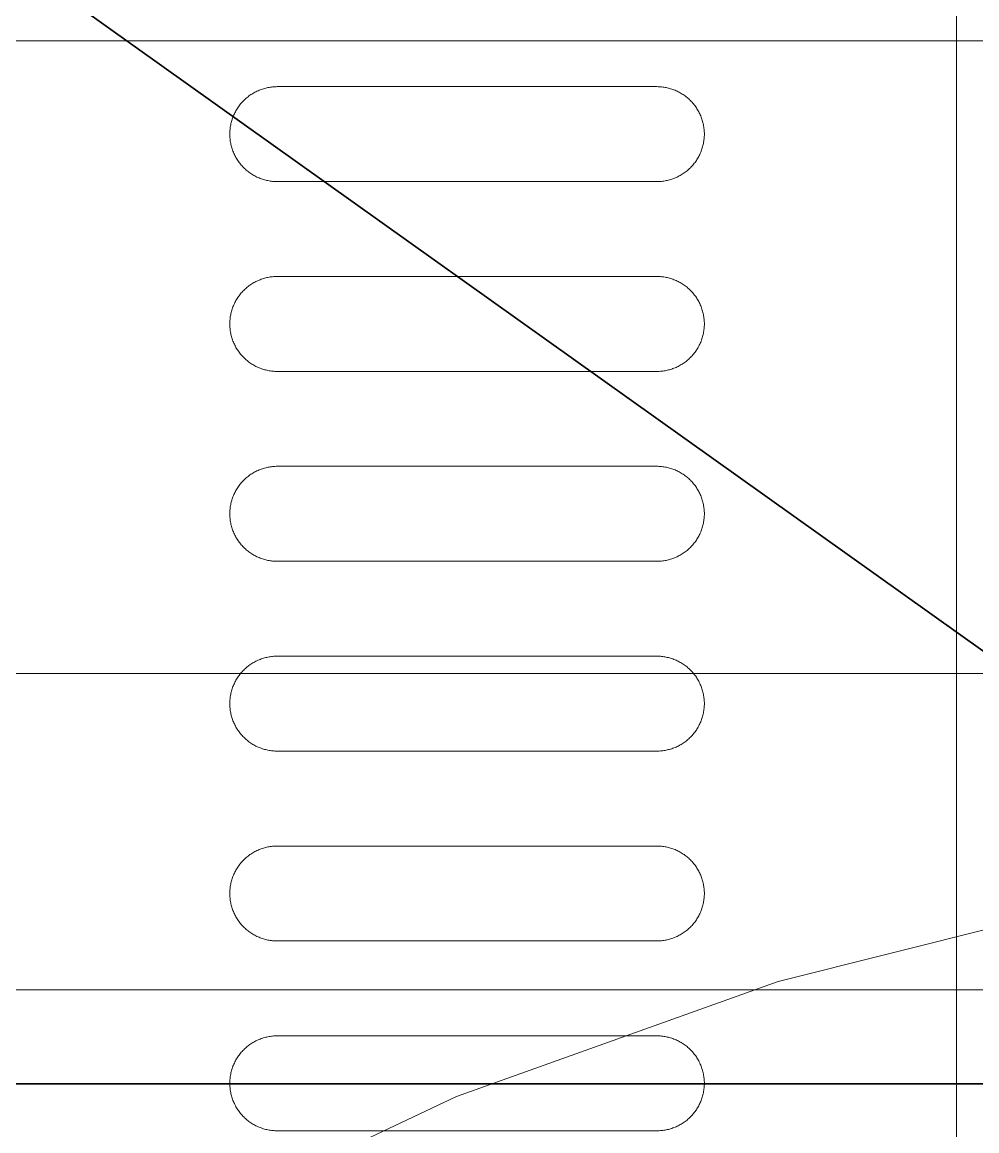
# Model space of a CAD drawing. Header units: millimetres. Extents: x -159872 to 386485, y -250577 to 158966.
# Drawn here: x 159341.9 to 159387.2, y 8954.1 to 9006.6 of the extents above; entities that cross this region are included whole.
import ezdxf

# ---------------------------------------------------------------- set-up
doc = ezdxf.new("R2010")
doc.units = ezdxf.units.MM
doc.header["$PDMODE"] = 1
doc.header["$PDSIZE"] = -2
doc.layers.get('0').update_dxf_attribs({"lineweight": 25})
doc.layers.add('LDS-equipment-kitchen equipment', color=3, linetype='Continuous', lineweight=13)

# ---------------------------------------------------------------- blocks, each defined once
blk = doc.blocks.new('Group-344')
at = {"layer": 'LDS-equipment-kitchen equipment'}
for points in [[(98712.687, 45306.623, 0), (98712.687, 45989.023, 0)], [(98680.487, 45461.073, 0), (98680.432, 45461.072, 0), (98680.377, 45461.07, 0), (98680.322, 45461.067, 0), (98680.267, 45461.062, 0), (98680.212, 45461.056, 0), (98680.157, 45461.049, 0), (98680.102, 45461.04, 0), (98680.048, 45461.03, 0), (98679.994, 45461.018, 0), (98679.94, 45461.006, 0), (98679.887, 45460.992, 0), (98679.834, 45460.976, 0), (98679.781, 45460.96, 0), (98679.729, 45460.942, 0), (98679.677, 45460.922, 0), (98679.626, 45460.902, 0), (98679.575, 45460.88, 0), (98679.525, 45460.857, 0), (98679.476, 45460.833, 0), (98679.427, 45460.807, 0), (98679.378, 45460.781, 0), (98679.33, 45460.753, 0), (98679.283, 45460.724, 0), (98679.237, 45460.694, 0), (98679.192, 45460.663, 0), (98679.147, 45460.63, 0), (98679.103, 45460.597, 0), (98679.06, 45460.562, 0), (98679.018, 45460.527, 0), (98678.976, 45460.49, 0), (98678.936, 45460.453, 0), (98678.896, 45460.414, 0), (98678.858, 45460.375, 0), (98678.82, 45460.334, 0), (98678.783, 45460.293, 0), (98678.748, 45460.251, 0), (98678.713, 45460.207, 0), (98678.68, 45460.163, 0), (98678.648, 45460.119, 0), (98678.616, 45460.073, 0), (98678.586, 45460.027, 0), (98678.557, 45459.98, 0), (98678.529, 45459.932, 0), (98678.503, 45459.884, 0), (98678.477, 45459.835, 0), (98678.453, 45459.785, 0), (98678.43, 45459.735, 0), (98678.408, 45459.684, 0), (98678.388, 45459.633, 0), (98678.369, 45459.581, 0), (98678.351, 45459.529, 0), (98678.334, 45459.476, 0), (98678.319, 45459.423, 0), (98678.305, 45459.37, 0), (98678.292, 45459.316, 0), (98678.28, 45459.262, 0), (98678.27, 45459.208, 0), (98678.262, 45459.153, 0), (98678.254, 45459.099, 0), (98678.248, 45459.044, 0), (98678.243, 45458.989, 0), (98678.24, 45458.934, 0), (98678.238, 45458.878, 0), (98678.237, 45458.823, 0)], [(98698.487, 45461.073, 0), (98680.487, 45461.073, 0)], [(98700.737, 45458.823, 0), (98700.737, 45458.878, 0), (98700.735, 45458.934, 0), (98700.731, 45458.989, 0), (98700.726, 45459.044, 0), (98700.72, 45459.099, 0), (98700.713, 45459.153, 0), (98700.704, 45459.208, 0), (98700.694, 45459.262, 0), (98700.683, 45459.316, 0), (98700.67, 45459.37, 0), (98700.656, 45459.423, 0), (98700.64, 45459.476, 0), (98700.624, 45459.529, 0), (98700.606, 45459.581, 0), (98700.586, 45459.633, 0), (98700.566, 45459.684, 0), (98700.544, 45459.735, 0), (98700.521, 45459.785, 0), (98700.497, 45459.835, 0), (98700.472, 45459.884, 0), (98700.445, 45459.932, 0), (98700.417, 45459.98, 0), (98700.388, 45460.027, 0), (98700.358, 45460.073, 0), (98700.327, 45460.119, 0), (98700.294, 45460.163, 0), (98700.261, 45460.207, 0), (98700.227, 45460.251, 0), (98700.191, 45460.293, 0), (98700.154, 45460.334, 0), (98700.117, 45460.375, 0), (98700.078, 45460.414, 0), (98700.039, 45460.453, 0), (98699.998, 45460.49, 0), (98699.957, 45460.527, 0), (98699.915, 45460.562, 0), (98699.872, 45460.597, 0), (98699.828, 45460.63, 0), (98699.783, 45460.663, 0), (98699.737, 45460.694, 0), (98699.691, 45460.724, 0), (98699.644, 45460.753, 0), (98699.596, 45460.781, 0), (98699.548, 45460.807, 0), (98699.499, 45460.833, 0), (98699.449, 45460.857, 0), (98699.399, 45460.88, 0), (98699.348, 45460.902, 0), (98699.297, 45460.922, 0), (98699.245, 45460.942, 0), (98699.193, 45460.96, 0), (98699.14, 45460.976, 0), (98699.087, 45460.992, 0), (98699.034, 45461.006, 0), (98698.98, 45461.018, 0), (98698.926, 45461.03, 0), (98698.872, 45461.04, 0), (98698.817, 45461.049, 0), (98698.763, 45461.056, 0), (98698.708, 45461.062, 0), (98698.653, 45461.067, 0), (98698.598, 45461.07, 0), (98698.542, 45461.072, 0), (98698.487, 45461.073, 0)], [(98678.237, 45458.823, 0), (98678.238, 45458.768, 0), (98678.24, 45458.713, 0), (98678.243, 45458.658, 0), (98678.248, 45458.603, 0), (98678.254, 45458.548, 0), (98678.262, 45458.493, 0), (98678.27, 45458.439, 0), (98678.28, 45458.384, 0), (98678.292, 45458.33, 0), (98678.305, 45458.276, 0), (98678.319, 45458.223, 0), (98678.334, 45458.17, 0), (98678.351, 45458.117, 0), (98678.369, 45458.065, 0), (98678.388, 45458.013, 0), (98678.408, 45457.962, 0), (98678.43, 45457.911, 0), (98678.453, 45457.861, 0), (98678.477, 45457.812, 0), (98678.503, 45457.763, 0), (98678.529, 45457.714, 0), (98678.557, 45457.666, 0), (98678.586, 45457.619, 0), (98678.616, 45457.573, 0), (98678.648, 45457.528, 0), (98678.68, 45457.483, 0), (98678.713, 45457.439, 0), (98678.748, 45457.396, 0), (98678.783, 45457.354, 0), (98678.82, 45457.312, 0), (98678.858, 45457.272, 0), (98678.896, 45457.232, 0), (98678.936, 45457.194, 0), (98678.976, 45457.156, 0), (98679.018, 45457.119, 0), (98679.06, 45457.084, 0), (98679.103, 45457.049, 0), (98679.147, 45457.016, 0), (98679.192, 45456.984, 0), (98679.237, 45456.952, 0), (98679.283, 45456.922, 0), (98679.33, 45456.893, 0), (98679.378, 45456.865, 0), (98679.427, 45456.839, 0), (98679.476, 45456.813, 0), (98679.525, 45456.789, 0), (98679.575, 45456.766, 0), (98679.626, 45456.744, 0), (98679.677, 45456.724, 0), (98679.729, 45456.705, 0), (98679.781, 45456.687, 0), (98679.834, 45456.67, 0), (98679.887, 45456.655, 0), (98679.94, 45456.641, 0), (98679.994, 45456.628, 0), (98680.048, 45456.616, 0), (98680.102, 45456.606, 0), (98680.157, 45456.598, 0), (98680.212, 45456.59, 0), (98680.267, 45456.584, 0), (98680.322, 45456.579, 0), (98680.377, 45456.576, 0), (98680.432, 45456.574, 0), (98680.487, 45456.573, 0)], [(98698.487, 45456.573, 0), (98698.542, 45456.574, 0), (98698.598, 45456.576, 0), (98698.653, 45456.579, 0), (98698.708, 45456.584, 0), (98698.763, 45456.59, 0), (98698.817, 45456.598, 0), (98698.872, 45456.606, 0), (98698.926, 45456.616, 0), (98698.98, 45456.628, 0), (98699.034, 45456.641, 0), (98699.087, 45456.655, 0), (98699.14, 45456.67, 0), (98699.193, 45456.687, 0), (98699.245, 45456.705, 0), (98699.297, 45456.724, 0), (98699.348, 45456.744, 0), (98699.399, 45456.766, 0), (98699.449, 45456.789, 0), (98699.499, 45456.813, 0), (98699.548, 45456.839, 0), (98699.596, 45456.865, 0), (98699.644, 45456.893, 0), (98699.691, 45456.922, 0), (98699.737, 45456.952, 0), (98699.783, 45456.984, 0), (98699.828, 45457.016, 0), (98699.872, 45457.049, 0), (98699.915, 45457.084, 0), (98699.957, 45457.119, 0), (98699.998, 45457.156, 0), (98700.039, 45457.194, 0), (98700.078, 45457.232, 0), (98700.117, 45457.272, 0), (98700.154, 45457.312, 0), (98700.191, 45457.354, 0), (98700.227, 45457.396, 0), (98700.261, 45457.439, 0), (98700.294, 45457.483, 0), (98700.327, 45457.528, 0), (98700.358, 45457.573, 0), (98700.388, 45457.619, 0), (98700.417, 45457.666, 0), (98700.445, 45457.714, 0), (98700.472, 45457.763, 0), (98700.497, 45457.812, 0), (98700.521, 45457.861, 0), (98700.544, 45457.911, 0), (98700.566, 45457.962, 0), (98700.586, 45458.013, 0), (98700.606, 45458.065, 0), (98700.624, 45458.117, 0), (98700.64, 45458.17, 0), (98700.656, 45458.223, 0), (98700.67, 45458.276, 0), (98700.683, 45458.33, 0), (98700.694, 45458.384, 0), (98700.704, 45458.439, 0), (98700.713, 45458.493, 0), (98700.72, 45458.548, 0), (98700.726, 45458.603, 0), (98700.731, 45458.658, 0), (98700.735, 45458.713, 0), (98700.737, 45458.768, 0), (98700.737, 45458.823, 0)], [(98698.487, 45456.573, 0), (98680.487, 45456.573, 0)], [(98680.487, 45452.073, 0), (98680.432, 45452.072, 0), (98680.377, 45452.07, 0), (98680.322, 45452.067, 0), (98680.267, 45452.062, 0), (98680.212, 45452.056, 0), (98680.157, 45452.049, 0), (98680.102, 45452.04, 0), (98680.048, 45452.03, 0), (98679.994, 45452.018, 0), (98679.94, 45452.006, 0), (98679.887, 45451.992, 0), (98679.834, 45451.976, 0), (98679.781, 45451.96, 0), (98679.729, 45451.942, 0), (98679.677, 45451.922, 0), (98679.626, 45451.902, 0), (98679.575, 45451.88, 0), (98679.525, 45451.857, 0), (98679.476, 45451.833, 0), (98679.427, 45451.807, 0), (98679.378, 45451.781, 0), (98679.33, 45451.753, 0), (98679.283, 45451.724, 0), (98679.237, 45451.694, 0), (98679.192, 45451.663, 0), (98679.147, 45451.63, 0), (98679.103, 45451.597, 0), (98679.06, 45451.562, 0), (98679.018, 45451.527, 0), (98678.976, 45451.49, 0), (98678.936, 45451.453, 0), (98678.896, 45451.414, 0), (98678.858, 45451.375, 0), (98678.82, 45451.334, 0), (98678.783, 45451.293, 0), (98678.748, 45451.251, 0), (98678.713, 45451.207, 0), (98678.68, 45451.163, 0), (98678.648, 45451.119, 0), (98678.616, 45451.073, 0), (98678.586, 45451.027, 0), (98678.557, 45450.98, 0), (98678.529, 45450.932, 0), (98678.503, 45450.884, 0), (98678.477, 45450.835, 0), (98678.453, 45450.785, 0), (98678.43, 45450.735, 0), (98678.408, 45450.684, 0), (98678.388, 45450.633, 0), (98678.369, 45450.581, 0), (98678.351, 45450.529, 0), (98678.334, 45450.476, 0), (98678.319, 45450.423, 0), (98678.305, 45450.37, 0), (98678.292, 45450.316, 0), (98678.28, 45450.262, 0), (98678.27, 45450.208, 0), (98678.262, 45450.153, 0), (98678.254, 45450.099, 0), (98678.248, 45450.044, 0), (98678.243, 45449.989, 0), (98678.24, 45449.934, 0), (98678.238, 45449.878, 0), (98678.237, 45449.823, 0)], [(98698.487, 45452.073, 0), (98680.487, 45452.073, 0)], [(98700.737, 45449.823, 0), (98700.737, 45449.878, 0), (98700.735, 45449.934, 0), (98700.731, 45449.989, 0), (98700.726, 45450.044, 0), (98700.72, 45450.099, 0), (98700.713, 45450.153, 0), (98700.704, 45450.208, 0), (98700.694, 45450.262, 0), (98700.683, 45450.316, 0), (98700.67, 45450.37, 0), (98700.656, 45450.423, 0), (98700.64, 45450.476, 0), (98700.624, 45450.529, 0), (98700.606, 45450.581, 0), (98700.586, 45450.633, 0), (98700.566, 45450.684, 0), (98700.544, 45450.735, 0), (98700.521, 45450.785, 0), (98700.497, 45450.835, 0), (98700.472, 45450.884, 0), (98700.445, 45450.932, 0), (98700.417, 45450.98, 0), (98700.388, 45451.027, 0), (98700.358, 45451.073, 0), (98700.327, 45451.119, 0), (98700.294, 45451.163, 0), (98700.261, 45451.207, 0), (98700.227, 45451.251, 0), (98700.191, 45451.293, 0), (98700.154, 45451.334, 0), (98700.117, 45451.375, 0), (98700.078, 45451.414, 0), (98700.039, 45451.453, 0), (98699.998, 45451.49, 0), (98699.957, 45451.527, 0), (98699.915, 45451.562, 0), (98699.872, 45451.597, 0), (98699.828, 45451.63, 0), (98699.783, 45451.663, 0), (98699.737, 45451.694, 0), (98699.691, 45451.724, 0), (98699.644, 45451.753, 0), (98699.596, 45451.781, 0), (98699.548, 45451.807, 0), (98699.499, 45451.833, 0), (98699.449, 45451.857, 0), (98699.399, 45451.88, 0), (98699.348, 45451.902, 0), (98699.297, 45451.922, 0), (98699.245, 45451.942, 0), (98699.193, 45451.96, 0), (98699.14, 45451.976, 0), (98699.087, 45451.992, 0), (98699.034, 45452.006, 0), (98698.98, 45452.018, 0), (98698.926, 45452.03, 0), (98698.872, 45452.04, 0), (98698.817, 45452.049, 0), (98698.763, 45452.056, 0), (98698.708, 45452.062, 0), (98698.653, 45452.067, 0), (98698.598, 45452.07, 0), (98698.542, 45452.072, 0), (98698.487, 45452.073, 0)], [(98678.237, 45449.823, 0), (98678.238, 45449.768, 0), (98678.24, 45449.713, 0), (98678.243, 45449.658, 0), (98678.248, 45449.603, 0), (98678.254, 45449.548, 0), (98678.262, 45449.493, 0), (98678.27, 45449.438, 0), (98678.28, 45449.384, 0), (98678.292, 45449.33, 0), (98678.305, 45449.276, 0), (98678.319, 45449.223, 0), (98678.334, 45449.17, 0), (98678.351, 45449.117, 0), (98678.369, 45449.065, 0), (98678.388, 45449.013, 0), (98678.408, 45448.962, 0), (98678.43, 45448.911, 0), (98678.453, 45448.861, 0), (98678.477, 45448.812, 0), (98678.503, 45448.762, 0), (98678.529, 45448.714, 0), (98678.557, 45448.666, 0), (98678.586, 45448.619, 0), (98678.616, 45448.573, 0), (98678.648, 45448.528, 0), (98678.68, 45448.483, 0), (98678.713, 45448.439, 0), (98678.748, 45448.396, 0), (98678.783, 45448.353, 0), (98678.82, 45448.312, 0), (98678.858, 45448.272, 0), (98678.896, 45448.232, 0), (98678.936, 45448.194, 0), (98678.976, 45448.156, 0), (98679.018, 45448.119, 0), (98679.06, 45448.084, 0), (98679.103, 45448.049, 0), (98679.147, 45448.016, 0), (98679.192, 45447.984, 0), (98679.237, 45447.952, 0), (98679.283, 45447.922, 0), (98679.33, 45447.893, 0), (98679.378, 45447.865, 0), (98679.427, 45447.839, 0), (98679.476, 45447.813, 0), (98679.525, 45447.789, 0), (98679.575, 45447.766, 0), (98679.626, 45447.744, 0), (98679.677, 45447.724, 0), (98679.729, 45447.705, 0), (98679.781, 45447.687, 0), (98679.834, 45447.67, 0), (98679.887, 45447.655, 0), (98679.94, 45447.641, 0), (98679.994, 45447.628, 0), (98680.048, 45447.616, 0), (98680.102, 45447.606, 0), (98680.157, 45447.597, 0), (98680.212, 45447.59, 0), (98680.267, 45447.584, 0), (98680.322, 45447.579, 0), (98680.377, 45447.576, 0), (98680.432, 45447.574, 0), (98680.487, 45447.573, 0)], [(98698.487, 45447.573, 0), (98698.542, 45447.574, 0), (98698.598, 45447.576, 0), (98698.653, 45447.579, 0), (98698.708, 45447.584, 0), (98698.763, 45447.59, 0), (98698.817, 45447.597, 0), (98698.872, 45447.606, 0), (98698.926, 45447.616, 0), (98698.98, 45447.628, 0), (98699.034, 45447.641, 0), (98699.087, 45447.655, 0), (98699.14, 45447.67, 0), (98699.193, 45447.687, 0), (98699.245, 45447.705, 0), (98699.297, 45447.724, 0), (98699.348, 45447.744, 0), (98699.399, 45447.766, 0), (98699.449, 45447.789, 0), (98699.499, 45447.813, 0), (98699.548, 45447.839, 0), (98699.596, 45447.865, 0), (98699.644, 45447.893, 0), (98699.691, 45447.922, 0), (98699.737, 45447.952, 0), (98699.783, 45447.984, 0), (98699.828, 45448.016, 0), (98699.872, 45448.049, 0), (98699.915, 45448.084, 0), (98699.957, 45448.119, 0), (98699.998, 45448.156, 0), (98700.039, 45448.194, 0), (98700.078, 45448.232, 0), (98700.117, 45448.272, 0), (98700.154, 45448.312, 0), (98700.191, 45448.353, 0), (98700.227, 45448.396, 0), (98700.261, 45448.439, 0), (98700.294, 45448.483, 0), (98700.327, 45448.528, 0), (98700.358, 45448.573, 0), (98700.388, 45448.619, 0), (98700.417, 45448.666, 0), (98700.445, 45448.714, 0), (98700.472, 45448.762, 0), (98700.497, 45448.812, 0), (98700.521, 45448.861, 0), (98700.544, 45448.911, 0), (98700.566, 45448.962, 0), (98700.586, 45449.013, 0), (98700.606, 45449.065, 0), (98700.624, 45449.117, 0), (98700.64, 45449.17, 0), (98700.656, 45449.223, 0), (98700.67, 45449.276, 0), (98700.683, 45449.33, 0), (98700.694, 45449.384, 0), (98700.704, 45449.438, 0), (98700.713, 45449.493, 0), (98700.72, 45449.548, 0), (98700.726, 45449.603, 0), (98700.731, 45449.658, 0), (98700.735, 45449.713, 0), (98700.737, 45449.768, 0), (98700.737, 45449.823, 0)], [(98698.487, 45447.573, 0), (98680.487, 45447.573, 0)], [(98680.487, 45443.073, 0), (98680.432, 45443.073, 0), (98680.377, 45443.07, 0), (98680.322, 45443.067, 0), (98680.267, 45443.062, 0), (98680.212, 45443.056, 0), (98680.157, 45443.049, 0), (98680.102, 45443.04, 0), (98680.048, 45443.03, 0), (98679.994, 45443.019, 0), (98679.94, 45443.006, 0), (98679.887, 45442.992, 0), (98679.834, 45442.976, 0), (98679.781, 45442.96, 0), (98679.729, 45442.942, 0), (98679.677, 45442.922, 0), (98679.626, 45442.902, 0), (98679.575, 45442.88, 0), (98679.525, 45442.857, 0), (98679.476, 45442.833, 0), (98679.427, 45442.808, 0), (98679.378, 45442.781, 0), (98679.33, 45442.753, 0), (98679.283, 45442.724, 0), (98679.237, 45442.694, 0), (98679.192, 45442.663, 0), (98679.147, 45442.63, 0), (98679.103, 45442.597, 0), (98679.06, 45442.562, 0), (98679.018, 45442.527, 0), (98678.976, 45442.49, 0), (98678.936, 45442.453, 0), (98678.896, 45442.414, 0), (98678.858, 45442.375, 0), (98678.82, 45442.334, 0), (98678.783, 45442.293, 0), (98678.748, 45442.251, 0), (98678.713, 45442.207, 0), (98678.68, 45442.164, 0), (98678.648, 45442.119, 0), (98678.616, 45442.073, 0), (98678.586, 45442.027, 0), (98678.557, 45441.98, 0), (98678.529, 45441.932, 0), (98678.503, 45441.884, 0), (98678.477, 45441.835, 0), (98678.453, 45441.785, 0), (98678.43, 45441.735, 0), (98678.408, 45441.684, 0), (98678.388, 45441.633, 0), (98678.369, 45441.581, 0), (98678.351, 45441.529, 0), (98678.334, 45441.476, 0), (98678.319, 45441.423, 0), (98678.305, 45441.37, 0), (98678.292, 45441.316, 0), (98678.28, 45441.262, 0), (98678.27, 45441.208, 0), (98678.262, 45441.153, 0), (98678.254, 45441.099, 0), (98678.248, 45441.044, 0), (98678.243, 45440.989, 0), (98678.24, 45440.934, 0), (98678.238, 45440.878, 0), (98678.237, 45440.823, 0)], [(98698.487, 45443.073, 0), (98680.487, 45443.073, 0)], [(98700.737, 45440.823, 0), (98700.737, 45440.878, 0), (98700.735, 45440.934, 0), (98700.731, 45440.989, 0), (98700.726, 45441.044, 0), (98700.72, 45441.099, 0), (98700.713, 45441.153, 0), (98700.704, 45441.208, 0), (98700.694, 45441.262, 0), (98700.683, 45441.316, 0), (98700.67, 45441.37, 0), (98700.656, 45441.423, 0), (98700.64, 45441.476, 0), (98700.624, 45441.529, 0), (98700.606, 45441.581, 0), (98700.586, 45441.633, 0), (98700.566, 45441.684, 0), (98700.544, 45441.735, 0), (98700.521, 45441.785, 0), (98700.497, 45441.835, 0), (98700.472, 45441.884, 0), (98700.445, 45441.932, 0), (98700.417, 45441.98, 0), (98700.388, 45442.027, 0), (98700.358, 45442.073, 0), (98700.327, 45442.119, 0), (98700.294, 45442.164, 0), (98700.261, 45442.207, 0), (98700.227, 45442.251, 0), (98700.191, 45442.293, 0), (98700.154, 45442.334, 0), (98700.117, 45442.375, 0), (98700.078, 45442.414, 0), (98700.039, 45442.453, 0), (98699.998, 45442.49, 0), (98699.957, 45442.527, 0), (98699.915, 45442.562, 0), (98699.872, 45442.597, 0), (98699.828, 45442.63, 0), (98699.783, 45442.663, 0), (98699.737, 45442.694, 0), (98699.691, 45442.724, 0), (98699.644, 45442.753, 0), (98699.596, 45442.781, 0), (98699.548, 45442.808, 0), (98699.499, 45442.833, 0), (98699.449, 45442.857, 0), (98699.399, 45442.88, 0), (98699.348, 45442.902, 0), (98699.297, 45442.922, 0), (98699.245, 45442.942, 0), (98699.193, 45442.96, 0), (98699.14, 45442.976, 0), (98699.087, 45442.992, 0), (98699.034, 45443.006, 0), (98698.98, 45443.019, 0), (98698.926, 45443.03, 0), (98698.872, 45443.04, 0), (98698.817, 45443.049, 0), (98698.763, 45443.056, 0), (98698.708, 45443.062, 0), (98698.653, 45443.067, 0), (98698.598, 45443.07, 0), (98698.542, 45443.073, 0), (98698.487, 45443.073, 0)], [(98678.237, 45440.823, 0), (98678.238, 45440.768, 0), (98678.24, 45440.713, 0), (98678.243, 45440.658, 0), (98678.248, 45440.603, 0), (98678.254, 45440.548, 0), (98678.262, 45440.493, 0), (98678.27, 45440.439, 0), (98678.28, 45440.384, 0), (98678.292, 45440.33, 0), (98678.305, 45440.276, 0), (98678.319, 45440.223, 0), (98678.334, 45440.17, 0), (98678.351, 45440.117, 0), (98678.369, 45440.065, 0), (98678.388, 45440.013, 0), (98678.408, 45439.962, 0), (98678.43, 45439.911, 0), (98678.453, 45439.861, 0), (98678.477, 45439.812, 0), (98678.503, 45439.763, 0), (98678.529, 45439.714, 0), (98678.557, 45439.666, 0), (98678.586, 45439.619, 0), (98678.616, 45439.573, 0), (98678.648, 45439.528, 0), (98678.68, 45439.483, 0), (98678.713, 45439.439, 0), (98678.748, 45439.396, 0), (98678.783, 45439.354, 0), (98678.82, 45439.312, 0), (98678.858, 45439.272, 0), (98678.896, 45439.232, 0), (98678.936, 45439.194, 0), (98678.976, 45439.156, 0), (98679.018, 45439.119, 0), (98679.06, 45439.084, 0), (98679.103, 45439.049, 0), (98679.147, 45439.016, 0), (98679.192, 45438.984, 0), (98679.237, 45438.952, 0), (98679.283, 45438.922, 0), (98679.33, 45438.893, 0), (98679.378, 45438.865, 0), (98679.427, 45438.839, 0), (98679.476, 45438.813, 0), (98679.525, 45438.789, 0), (98679.575, 45438.766, 0), (98679.626, 45438.744, 0), (98679.677, 45438.724, 0), (98679.729, 45438.705, 0), (98679.781, 45438.687, 0), (98679.834, 45438.67, 0), (98679.887, 45438.655, 0), (98679.94, 45438.641, 0), (98679.994, 45438.628, 0), (98680.048, 45438.616, 0), (98680.102, 45438.606, 0), (98680.157, 45438.598, 0), (98680.212, 45438.59, 0), (98680.267, 45438.584, 0), (98680.322, 45438.579, 0), (98680.377, 45438.576, 0), (98680.432, 45438.574, 0), (98680.487, 45438.573, 0)], [(98698.487, 45438.573, 0), (98698.542, 45438.574, 0), (98698.598, 45438.576, 0), (98698.653, 45438.579, 0), (98698.708, 45438.584, 0), (98698.763, 45438.59, 0), (98698.817, 45438.598, 0), (98698.872, 45438.606, 0), (98698.926, 45438.616, 0), (98698.98, 45438.628, 0), (98699.034, 45438.641, 0), (98699.087, 45438.655, 0), (98699.14, 45438.67, 0), (98699.193, 45438.687, 0), (98699.245, 45438.705, 0), (98699.297, 45438.724, 0), (98699.348, 45438.744, 0), (98699.399, 45438.766, 0), (98699.449, 45438.789, 0), (98699.499, 45438.813, 0), (98699.548, 45438.839, 0), (98699.596, 45438.865, 0), (98699.644, 45438.893, 0), (98699.691, 45438.922, 0), (98699.737, 45438.952, 0), (98699.783, 45438.984, 0), (98699.828, 45439.016, 0), (98699.872, 45439.049, 0), (98699.915, 45439.084, 0), (98699.957, 45439.119, 0), (98699.998, 45439.156, 0), (98700.039, 45439.194, 0), (98700.078, 45439.232, 0), (98700.117, 45439.272, 0), (98700.154, 45439.312, 0), (98700.191, 45439.354, 0), (98700.227, 45439.396, 0), (98700.261, 45439.439, 0), (98700.294, 45439.483, 0), (98700.327, 45439.528, 0), (98700.358, 45439.573, 0), (98700.388, 45439.619, 0), (98700.417, 45439.666, 0), (98700.445, 45439.714, 0), (98700.472, 45439.763, 0), (98700.497, 45439.812, 0), (98700.521, 45439.861, 0), (98700.544, 45439.911, 0), (98700.566, 45439.962, 0), (98700.586, 45440.013, 0), (98700.606, 45440.065, 0), (98700.624, 45440.117, 0), (98700.64, 45440.17, 0), (98700.656, 45440.223, 0), (98700.67, 45440.276, 0), (98700.683, 45440.33, 0), (98700.694, 45440.384, 0), (98700.704, 45440.439, 0), (98700.713, 45440.493, 0), (98700.72, 45440.548, 0), (98700.726, 45440.603, 0), (98700.731, 45440.658, 0), (98700.735, 45440.713, 0), (98700.737, 45440.768, 0), (98700.737, 45440.823, 0)], [(98698.487, 45438.573, 0), (98680.487, 45438.573, 0)], [(98680.487, 45434.073, 0), (98680.432, 45434.072, 0), (98680.377, 45434.07, 0), (98680.322, 45434.067, 0), (98680.267, 45434.062, 0), (98680.212, 45434.056, 0), (98680.157, 45434.049, 0), (98680.102, 45434.04, 0), (98680.048, 45434.03, 0), (98679.994, 45434.018, 0), (98679.94, 45434.006, 0), (98679.887, 45433.992, 0), (98679.834, 45433.976, 0), (98679.781, 45433.96, 0), (98679.729, 45433.942, 0), (98679.677, 45433.922, 0), (98679.626, 45433.902, 0), (98679.575, 45433.88, 0), (98679.525, 45433.857, 0), (98679.476, 45433.833, 0), (98679.427, 45433.807, 0), (98679.378, 45433.781, 0), (98679.33, 45433.753, 0), (98679.283, 45433.724, 0), (98679.237, 45433.694, 0), (98679.192, 45433.663, 0), (98679.147, 45433.63, 0), (98679.103, 45433.597, 0), (98679.06, 45433.562, 0), (98679.018, 45433.527, 0), (98678.976, 45433.49, 0), (98678.936, 45433.453, 0), (98678.896, 45433.414, 0), (98678.858, 45433.375, 0), (98678.82, 45433.334, 0), (98678.783, 45433.293, 0), (98678.748, 45433.251, 0), (98678.713, 45433.207, 0), (98678.68, 45433.163, 0), (98678.648, 45433.119, 0), (98678.616, 45433.073, 0), (98678.586, 45433.027, 0), (98678.557, 45432.98, 0), (98678.529, 45432.932, 0), (98678.503, 45432.884, 0), (98678.477, 45432.835, 0), (98678.453, 45432.785, 0), (98678.43, 45432.735, 0), (98678.408, 45432.684, 0), (98678.388, 45432.633, 0), (98678.369, 45432.581, 0), (98678.351, 45432.529, 0), (98678.334, 45432.476, 0), (98678.319, 45432.423, 0), (98678.305, 45432.37, 0), (98678.292, 45432.316, 0), (98678.28, 45432.262, 0), (98678.27, 45432.208, 0), (98678.262, 45432.153, 0), (98678.254, 45432.099, 0), (98678.248, 45432.044, 0), (98678.243, 45431.989, 0), (98678.24, 45431.934, 0), (98678.238, 45431.878, 0), (98678.237, 45431.823, 0)], [(98698.487, 45434.073, 0), (98680.487, 45434.073, 0)], [(98700.737, 45431.823, 0), (98700.737, 45431.878, 0), (98700.735, 45431.934, 0), (98700.731, 45431.989, 0), (98700.726, 45432.044, 0), (98700.72, 45432.099, 0), (98700.713, 45432.153, 0), (98700.704, 45432.208, 0), (98700.694, 45432.262, 0), (98700.683, 45432.316, 0), (98700.67, 45432.37, 0), (98700.656, 45432.423, 0), (98700.64, 45432.476, 0), (98700.624, 45432.529, 0), (98700.606, 45432.581, 0), (98700.586, 45432.633, 0), (98700.566, 45432.684, 0), (98700.544, 45432.735, 0), (98700.521, 45432.785, 0), (98700.497, 45432.835, 0), (98700.472, 45432.884, 0), (98700.445, 45432.932, 0), (98700.417, 45432.98, 0), (98700.388, 45433.027, 0), (98700.358, 45433.073, 0), (98700.327, 45433.119, 0), (98700.294, 45433.163, 0), (98700.261, 45433.207, 0), (98700.227, 45433.251, 0), (98700.191, 45433.293, 0), (98700.154, 45433.334, 0), (98700.117, 45433.375, 0), (98700.078, 45433.414, 0), (98700.039, 45433.453, 0), (98699.998, 45433.49, 0), (98699.957, 45433.527, 0), (98699.915, 45433.562, 0), (98699.872, 45433.597, 0), (98699.828, 45433.63, 0), (98699.783, 45433.663, 0), (98699.737, 45433.694, 0), (98699.691, 45433.724, 0), (98699.644, 45433.753, 0), (98699.596, 45433.781, 0), (98699.548, 45433.807, 0), (98699.499, 45433.833, 0), (98699.449, 45433.857, 0), (98699.399, 45433.88, 0), (98699.348, 45433.902, 0), (98699.297, 45433.922, 0), (98699.245, 45433.942, 0), (98699.193, 45433.96, 0), (98699.14, 45433.976, 0), (98699.087, 45433.992, 0), (98699.034, 45434.006, 0), (98698.98, 45434.018, 0), (98698.926, 45434.03, 0), (98698.872, 45434.04, 0), (98698.817, 45434.049, 0), (98698.763, 45434.056, 0), (98698.708, 45434.062, 0), (98698.653, 45434.067, 0), (98698.598, 45434.07, 0), (98698.542, 45434.072, 0), (98698.487, 45434.073, 0)], [(98678.237, 45431.823, 0), (98678.238, 45431.768, 0), (98678.24, 45431.713, 0), (98678.243, 45431.658, 0), (98678.248, 45431.603, 0), (98678.254, 45431.548, 0), (98678.262, 45431.493, 0), (98678.27, 45431.438, 0), (98678.28, 45431.384, 0), (98678.292, 45431.33, 0), (98678.305, 45431.276, 0), (98678.319, 45431.223, 0), (98678.334, 45431.17, 0), (98678.351, 45431.117, 0), (98678.369, 45431.065, 0), (98678.388, 45431.013, 0), (98678.408, 45430.962, 0), (98678.43, 45430.911, 0), (98678.453, 45430.861, 0), (98678.477, 45430.812, 0), (98678.503, 45430.763, 0), (98678.529, 45430.714, 0), (98678.557, 45430.666, 0), (98678.586, 45430.619, 0), (98678.616, 45430.573, 0), (98678.648, 45430.528, 0), (98678.68, 45430.483, 0), (98678.713, 45430.439, 0), (98678.748, 45430.396, 0), (98678.783, 45430.354, 0), (98678.82, 45430.312, 0), (98678.858, 45430.272, 0), (98678.896, 45430.232, 0), (98678.936, 45430.194, 0), (98678.976, 45430.156, 0), (98679.018, 45430.119, 0), (98679.06, 45430.084, 0), (98679.103, 45430.049, 0), (98679.147, 45430.016, 0), (98679.192, 45429.984, 0), (98679.237, 45429.952, 0), (98679.283, 45429.922, 0), (98679.33, 45429.893, 0), (98679.378, 45429.865, 0), (98679.427, 45429.839, 0), (98679.476, 45429.813, 0), (98679.525, 45429.789, 0), (98679.575, 45429.766, 0), (98679.626, 45429.744, 0), (98679.677, 45429.724, 0), (98679.729, 45429.705, 0), (98679.781, 45429.687, 0), (98679.834, 45429.67, 0), (98679.887, 45429.655, 0), (98679.94, 45429.641, 0), (98679.994, 45429.628, 0), (98680.048, 45429.616, 0), (98680.102, 45429.606, 0), (98680.157, 45429.598, 0), (98680.212, 45429.59, 0), (98680.267, 45429.584, 0), (98680.322, 45429.579, 0), (98680.377, 45429.576, 0), (98680.432, 45429.574, 0), (98680.487, 45429.573, 0)], [(98698.487, 45429.573, 0), (98698.542, 45429.574, 0), (98698.598, 45429.576, 0), (98698.653, 45429.579, 0), (98698.708, 45429.584, 0), (98698.763, 45429.59, 0), (98698.817, 45429.598, 0), (98698.872, 45429.606, 0), (98698.926, 45429.616, 0), (98698.98, 45429.628, 0), (98699.034, 45429.641, 0), (98699.087, 45429.655, 0), (98699.14, 45429.67, 0), (98699.193, 45429.687, 0), (98699.245, 45429.705, 0), (98699.297, 45429.724, 0), (98699.348, 45429.744, 0), (98699.399, 45429.766, 0), (98699.449, 45429.789, 0), (98699.499, 45429.813, 0), (98699.548, 45429.839, 0), (98699.596, 45429.865, 0), (98699.644, 45429.893, 0), (98699.691, 45429.922, 0), (98699.737, 45429.952, 0), (98699.783, 45429.984, 0), (98699.828, 45430.016, 0), (98699.872, 45430.049, 0), (98699.915, 45430.084, 0), (98699.957, 45430.119, 0), (98699.998, 45430.156, 0), (98700.039, 45430.194, 0), (98700.078, 45430.232, 0), (98700.117, 45430.272, 0), (98700.154, 45430.312, 0), (98700.191, 45430.354, 0), (98700.227, 45430.396, 0), (98700.261, 45430.439, 0), (98700.294, 45430.483, 0), (98700.327, 45430.528, 0), (98700.358, 45430.573, 0), (98700.388, 45430.619, 0), (98700.417, 45430.666, 0), (98700.445, 45430.714, 0), (98700.472, 45430.763, 0), (98700.497, 45430.812, 0), (98700.521, 45430.861, 0), (98700.544, 45430.911, 0), (98700.566, 45430.962, 0), (98700.586, 45431.013, 0), (98700.606, 45431.065, 0), (98700.624, 45431.117, 0), (98700.64, 45431.17, 0), (98700.656, 45431.223, 0), (98700.67, 45431.276, 0), (98700.683, 45431.33, 0), (98700.694, 45431.384, 0), (98700.704, 45431.438, 0), (98700.713, 45431.493, 0), (98700.72, 45431.548, 0), (98700.726, 45431.603, 0), (98700.731, 45431.658, 0), (98700.735, 45431.713, 0), (98700.737, 45431.768, 0), (98700.737, 45431.823, 0)], [(98698.487, 45429.573, 0), (98680.487, 45429.573, 0)], [(98680.487, 45425.073, 0), (98680.432, 45425.072, 0), (98680.377, 45425.07, 0), (98680.322, 45425.067, 0), (98680.267, 45425.062, 0), (98680.212, 45425.056, 0), (98680.157, 45425.049, 0), (98680.102, 45425.04, 0), (98680.048, 45425.03, 0), (98679.994, 45425.018, 0), (98679.94, 45425.006, 0), (98679.887, 45424.992, 0), (98679.834, 45424.976, 0), (98679.781, 45424.96, 0), (98679.729, 45424.942, 0), (98679.677, 45424.922, 0), (98679.626, 45424.902, 0), (98679.575, 45424.88, 0), (98679.525, 45424.857, 0), (98679.476, 45424.833, 0), (98679.427, 45424.807, 0), (98679.378, 45424.781, 0), (98679.33, 45424.753, 0), (98679.283, 45424.724, 0), (98679.237, 45424.694, 0), (98679.192, 45424.663, 0), (98679.147, 45424.63, 0), (98679.103, 45424.597, 0), (98679.06, 45424.562, 0), (98679.018, 45424.527, 0), (98678.976, 45424.49, 0), (98678.936, 45424.453, 0), (98678.896, 45424.414, 0), (98678.858, 45424.375, 0), (98678.82, 45424.334, 0), (98678.783, 45424.293, 0), (98678.748, 45424.25, 0), (98678.713, 45424.207, 0), (98678.68, 45424.163, 0), (98678.648, 45424.119, 0), (98678.616, 45424.073, 0), (98678.586, 45424.027, 0), (98678.557, 45423.98, 0), (98678.529, 45423.932, 0), (98678.503, 45423.884, 0), (98678.477, 45423.835, 0), (98678.453, 45423.785, 0), (98678.43, 45423.735, 0), (98678.408, 45423.684, 0), (98678.388, 45423.633, 0), (98678.369, 45423.581, 0), (98678.351, 45423.529, 0), (98678.334, 45423.476, 0), (98678.319, 45423.423, 0), (98678.305, 45423.37, 0), (98678.292, 45423.316, 0), (98678.28, 45423.262, 0), (98678.27, 45423.208, 0), (98678.262, 45423.153, 0), (98678.254, 45423.099, 0), (98678.248, 45423.044, 0), (98678.243, 45422.989, 0), (98678.24, 45422.934, 0), (98678.238, 45422.878, 0), (98678.237, 45422.823, 0)], [(98698.487, 45425.073, 0), (98680.487, 45425.073, 0)], [(98700.737, 45422.823, 0), (98700.737, 45422.878, 0), (98700.735, 45422.934, 0), (98700.731, 45422.989, 0), (98700.726, 45423.044, 0), (98700.72, 45423.099, 0), (98700.713, 45423.153, 0), (98700.704, 45423.208, 0), (98700.694, 45423.262, 0), (98700.683, 45423.316, 0), (98700.67, 45423.37, 0), (98700.656, 45423.423, 0), (98700.64, 45423.476, 0), (98700.624, 45423.529, 0), (98700.606, 45423.581, 0), (98700.586, 45423.633, 0), (98700.566, 45423.684, 0), (98700.544, 45423.735, 0), (98700.521, 45423.785, 0), (98700.497, 45423.835, 0), (98700.472, 45423.884, 0), (98700.445, 45423.932, 0), (98700.417, 45423.98, 0), (98700.388, 45424.027, 0), (98700.358, 45424.073, 0), (98700.327, 45424.119, 0), (98700.294, 45424.163, 0), (98700.261, 45424.207, 0), (98700.227, 45424.25, 0), (98700.191, 45424.293, 0), (98700.154, 45424.334, 0), (98700.117, 45424.375, 0), (98700.078, 45424.414, 0), (98700.039, 45424.453, 0), (98699.998, 45424.49, 0), (98699.957, 45424.527, 0), (98699.915, 45424.562, 0), (98699.872, 45424.597, 0), (98699.828, 45424.63, 0), (98699.783, 45424.663, 0), (98699.737, 45424.694, 0), (98699.691, 45424.724, 0), (98699.644, 45424.753, 0), (98699.596, 45424.781, 0), (98699.548, 45424.807, 0), (98699.499, 45424.833, 0), (98699.449, 45424.857, 0), (98699.399, 45424.88, 0), (98699.348, 45424.902, 0), (98699.297, 45424.922, 0), (98699.245, 45424.942, 0), (98699.193, 45424.96, 0), (98699.14, 45424.976, 0), (98699.087, 45424.992, 0), (98699.034, 45425.006, 0), (98698.98, 45425.018, 0), (98698.926, 45425.03, 0), (98698.872, 45425.04, 0), (98698.817, 45425.049, 0), (98698.763, 45425.056, 0), (98698.708, 45425.062, 0), (98698.653, 45425.067, 0), (98698.598, 45425.07, 0), (98698.542, 45425.072, 0), (98698.487, 45425.073, 0)], [(98678.237, 45422.823, 0), (98678.238, 45422.768, 0), (98678.24, 45422.713, 0), (98678.243, 45422.658, 0), (98678.248, 45422.603, 0), (98678.254, 45422.548, 0), (98678.262, 45422.493, 0), (98678.27, 45422.438, 0), (98678.28, 45422.384, 0), (98678.292, 45422.33, 0), (98678.305, 45422.276, 0), (98678.319, 45422.223, 0), (98678.334, 45422.17, 0), (98678.351, 45422.117, 0), (98678.369, 45422.065, 0), (98678.388, 45422.013, 0), (98678.408, 45421.962, 0), (98678.43, 45421.911, 0), (98678.453, 45421.861, 0), (98678.477, 45421.811, 0), (98678.503, 45421.762, 0), (98678.529, 45421.714, 0), (98678.557, 45421.666, 0), (98678.586, 45421.619, 0), (98678.616, 45421.573, 0), (98678.648, 45421.528, 0), (98678.68, 45421.483, 0), (98678.713, 45421.439, 0), (98678.748, 45421.396, 0), (98678.783, 45421.353, 0), (98678.82, 45421.312, 0), (98678.858, 45421.272, 0), (98678.896, 45421.232, 0), (98678.936, 45421.194, 0), (98678.976, 45421.156, 0), (98679.018, 45421.119, 0), (98679.06, 45421.084, 0), (98679.103, 45421.049, 0), (98679.147, 45421.016, 0), (98679.192, 45420.984, 0), (98679.237, 45420.952, 0), (98679.283, 45420.922, 0), (98679.33, 45420.893, 0), (98679.378, 45420.865, 0), (98679.427, 45420.839, 0), (98679.476, 45420.813, 0), (98679.525, 45420.789, 0), (98679.575, 45420.766, 0), (98679.626, 45420.744, 0), (98679.677, 45420.724, 0), (98679.729, 45420.705, 0), (98679.781, 45420.687, 0), (98679.834, 45420.67, 0), (98679.887, 45420.655, 0), (98679.94, 45420.641, 0), (98679.994, 45420.628, 0), (98680.048, 45420.616, 0), (98680.102, 45420.606, 0), (98680.157, 45420.597, 0), (98680.212, 45420.59, 0), (98680.267, 45420.584, 0), (98680.322, 45420.579, 0), (98680.377, 45420.576, 0), (98680.432, 45420.574, 0), (98680.487, 45420.573, 0)], [(98698.487, 45420.573, 0), (98698.542, 45420.574, 0), (98698.598, 45420.576, 0), (98698.653, 45420.579, 0), (98698.708, 45420.584, 0), (98698.763, 45420.59, 0), (98698.817, 45420.597, 0), (98698.872, 45420.606, 0), (98698.926, 45420.616, 0), (98698.98, 45420.628, 0), (98699.034, 45420.641, 0), (98699.087, 45420.655, 0), (98699.14, 45420.67, 0), (98699.193, 45420.687, 0), (98699.245, 45420.705, 0), (98699.297, 45420.724, 0), (98699.348, 45420.744, 0), (98699.399, 45420.766, 0), (98699.449, 45420.789, 0), (98699.499, 45420.813, 0), (98699.548, 45420.839, 0), (98699.596, 45420.865, 0), (98699.644, 45420.893, 0), (98699.691, 45420.922, 0), (98699.737, 45420.952, 0), (98699.783, 45420.984, 0), (98699.828, 45421.016, 0), (98699.872, 45421.049, 0), (98699.915, 45421.084, 0), (98699.957, 45421.119, 0), (98699.998, 45421.156, 0), (98700.039, 45421.194, 0), (98700.078, 45421.232, 0), (98700.117, 45421.272, 0), (98700.154, 45421.312, 0), (98700.191, 45421.353, 0), (98700.227, 45421.396, 0), (98700.261, 45421.439, 0), (98700.294, 45421.483, 0), (98700.327, 45421.528, 0), (98700.358, 45421.573, 0), (98700.388, 45421.619, 0), (98700.417, 45421.666, 0), (98700.445, 45421.714, 0), (98700.472, 45421.762, 0), (98700.497, 45421.811, 0), (98700.521, 45421.861, 0), (98700.544, 45421.911, 0), (98700.566, 45421.962, 0), (98700.586, 45422.013, 0), (98700.606, 45422.065, 0), (98700.624, 45422.117, 0), (98700.64, 45422.17, 0), (98700.656, 45422.223, 0), (98700.67, 45422.276, 0), (98700.683, 45422.33, 0), (98700.694, 45422.384, 0), (98700.704, 45422.438, 0), (98700.713, 45422.493, 0), (98700.72, 45422.548, 0), (98700.726, 45422.603, 0), (98700.731, 45422.658, 0), (98700.735, 45422.713, 0), (98700.737, 45422.768, 0), (98700.737, 45422.823, 0)], [(98698.487, 45420.573, 0), (98680.487, 45420.573, 0)], [(98680.487, 45416.073, 0), (98680.432, 45416.072, 0), (98680.377, 45416.07, 0), (98680.322, 45416.067, 0), (98680.267, 45416.062, 0), (98680.212, 45416.056, 0), (98680.157, 45416.049, 0), (98680.102, 45416.04, 0), (98680.048, 45416.03, 0), (98679.994, 45416.018, 0), (98679.94, 45416.006, 0), (98679.887, 45415.992, 0), (98679.834, 45415.976, 0), (98679.781, 45415.96, 0), (98679.729, 45415.942, 0), (98679.677, 45415.922, 0), (98679.626, 45415.902, 0), (98679.575, 45415.88, 0), (98679.525, 45415.857, 0), (98679.476, 45415.833, 0), (98679.427, 45415.807, 0), (98679.378, 45415.781, 0), (98679.33, 45415.753, 0), (98679.283, 45415.724, 0), (98679.237, 45415.694, 0), (98679.192, 45415.663, 0), (98679.147, 45415.63, 0), (98679.103, 45415.597, 0), (98679.06, 45415.562, 0), (98679.018, 45415.527, 0), (98678.976, 45415.49, 0), (98678.936, 45415.453, 0), (98678.896, 45415.414, 0), (98678.858, 45415.375, 0), (98678.82, 45415.334, 0), (98678.783, 45415.293, 0), (98678.748, 45415.251, 0), (98678.713, 45415.207, 0), (98678.68, 45415.163, 0), (98678.648, 45415.119, 0), (98678.616, 45415.073, 0), (98678.586, 45415.027, 0), (98678.557, 45414.98, 0), (98678.529, 45414.932, 0), (98678.503, 45414.884, 0), (98678.477, 45414.835, 0), (98678.453, 45414.785, 0), (98678.43, 45414.735, 0), (98678.408, 45414.684, 0), (98678.388, 45414.633, 0), (98678.369, 45414.581, 0), (98678.351, 45414.529, 0), (98678.334, 45414.476, 0), (98678.319, 45414.423, 0), (98678.305, 45414.37, 0), (98678.292, 45414.316, 0), (98678.28, 45414.262, 0), (98678.27, 45414.208, 0), (98678.262, 45414.153, 0), (98678.254, 45414.099, 0), (98678.248, 45414.044, 0), (98678.243, 45413.989, 0), (98678.24, 45413.934, 0), (98678.238, 45413.878, 0), (98678.237, 45413.823, 0)], [(98698.487, 45416.073, 0), (98680.487, 45416.073, 0)], [(98700.737, 45413.823, 0), (98700.737, 45413.878, 0), (98700.735, 45413.934, 0), (98700.731, 45413.989, 0), (98700.726, 45414.044, 0), (98700.72, 45414.099, 0), (98700.713, 45414.153, 0), (98700.704, 45414.208, 0), (98700.694, 45414.262, 0), (98700.683, 45414.316, 0), (98700.67, 45414.37, 0), (98700.656, 45414.423, 0), (98700.64, 45414.476, 0), (98700.624, 45414.529, 0), (98700.606, 45414.581, 0), (98700.586, 45414.633, 0), (98700.566, 45414.684, 0), (98700.544, 45414.735, 0), (98700.521, 45414.785, 0), (98700.497, 45414.835, 0), (98700.472, 45414.884, 0), (98700.445, 45414.932, 0), (98700.417, 45414.98, 0), (98700.388, 45415.027, 0), (98700.358, 45415.073, 0), (98700.327, 45415.119, 0), (98700.294, 45415.163, 0), (98700.261, 45415.207, 0), (98700.227, 45415.251, 0), (98700.191, 45415.293, 0), (98700.154, 45415.334, 0), (98700.117, 45415.375, 0), (98700.078, 45415.414, 0), (98700.039, 45415.453, 0), (98699.998, 45415.49, 0), (98699.957, 45415.527, 0), (98699.915, 45415.562, 0), (98699.872, 45415.597, 0), (98699.828, 45415.63, 0), (98699.783, 45415.663, 0), (98699.737, 45415.694, 0), (98699.691, 45415.724, 0), (98699.644, 45415.753, 0), (98699.596, 45415.781, 0), (98699.548, 45415.807, 0), (98699.499, 45415.833, 0), (98699.449, 45415.857, 0), (98699.399, 45415.88, 0), (98699.348, 45415.902, 0), (98699.297, 45415.922, 0), (98699.245, 45415.942, 0), (98699.193, 45415.96, 0), (98699.14, 45415.976, 0), (98699.087, 45415.992, 0), (98699.034, 45416.006, 0), (98698.98, 45416.018, 0), (98698.926, 45416.03, 0), (98698.872, 45416.04, 0), (98698.817, 45416.049, 0), (98698.763, 45416.056, 0), (98698.708, 45416.062, 0), (98698.653, 45416.067, 0), (98698.598, 45416.07, 0), (98698.542, 45416.072, 0), (98698.487, 45416.073, 0)], [(98678.237, 45413.823, 0), (98678.238, 45413.768, 0), (98678.24, 45413.713, 0), (98678.243, 45413.658, 0), (98678.248, 45413.603, 0), (98678.254, 45413.548, 0), (98678.262, 45413.493, 0), (98678.27, 45413.439, 0), (98678.28, 45413.384, 0), (98678.292, 45413.33, 0), (98678.305, 45413.276, 0), (98678.319, 45413.223, 0), (98678.334, 45413.17, 0), (98678.351, 45413.117, 0), (98678.369, 45413.065, 0), (98678.388, 45413.013, 0), (98678.408, 45412.962, 0), (98678.43, 45412.911, 0), (98678.453, 45412.861, 0), (98678.477, 45412.812, 0), (98678.503, 45412.763, 0), (98678.529, 45412.714, 0), (98678.557, 45412.666, 0), (98678.586, 45412.619, 0), (98678.616, 45412.573, 0), (98678.648, 45412.528, 0), (98678.68, 45412.483, 0), (98678.713, 45412.439, 0), (98678.748, 45412.396, 0), (98678.783, 45412.354, 0), (98678.82, 45412.312, 0), (98678.858, 45412.272, 0), (98678.896, 45412.232, 0), (98678.936, 45412.194, 0), (98678.976, 45412.156, 0), (98679.018, 45412.119, 0), (98679.06, 45412.084, 0), (98679.103, 45412.049, 0), (98679.147, 45412.016, 0), (98679.192, 45411.984, 0), (98679.237, 45411.952, 0), (98679.283, 45411.922, 0), (98679.33, 45411.893, 0), (98679.378, 45411.865, 0), (98679.427, 45411.839, 0), (98679.476, 45411.813, 0), (98679.525, 45411.789, 0), (98679.575, 45411.766, 0), (98679.626, 45411.744, 0), (98679.677, 45411.724, 0), (98679.729, 45411.705, 0), (98679.781, 45411.687, 0), (98679.834, 45411.67, 0), (98679.887, 45411.655, 0), (98679.94, 45411.641, 0), (98679.994, 45411.628, 0), (98680.048, 45411.616, 0), (98680.102, 45411.606, 0), (98680.157, 45411.598, 0), (98680.212, 45411.59, 0), (98680.267, 45411.584, 0), (98680.322, 45411.579, 0), (98680.377, 45411.576, 0), (98680.432, 45411.574, 0), (98680.487, 45411.573, 0)], [(98698.487, 45411.573, 0), (98698.542, 45411.574, 0), (98698.598, 45411.576, 0), (98698.653, 45411.579, 0), (98698.708, 45411.584, 0), (98698.763, 45411.59, 0), (98698.817, 45411.598, 0), (98698.872, 45411.606, 0), (98698.926, 45411.616, 0), (98698.98, 45411.628, 0), (98699.034, 45411.641, 0), (98699.087, 45411.655, 0), (98699.14, 45411.67, 0), (98699.193, 45411.687, 0), (98699.245, 45411.705, 0), (98699.297, 45411.724, 0), (98699.348, 45411.744, 0), (98699.399, 45411.766, 0), (98699.449, 45411.789, 0), (98699.499, 45411.813, 0), (98699.548, 45411.839, 0), (98699.596, 45411.865, 0), (98699.644, 45411.893, 0), (98699.691, 45411.922, 0), (98699.737, 45411.952, 0), (98699.783, 45411.984, 0), (98699.828, 45412.016, 0), (98699.872, 45412.049, 0), (98699.915, 45412.084, 0), (98699.957, 45412.119, 0), (98699.998, 45412.156, 0), (98700.039, 45412.194, 0), (98700.078, 45412.232, 0), (98700.117, 45412.272, 0), (98700.154, 45412.312, 0), (98700.191, 45412.354, 0), (98700.227, 45412.396, 0), (98700.261, 45412.439, 0), (98700.294, 45412.483, 0), (98700.327, 45412.528, 0), (98700.358, 45412.573, 0), (98700.388, 45412.619, 0), (98700.417, 45412.666, 0), (98700.445, 45412.714, 0), (98700.472, 45412.763, 0), (98700.497, 45412.812, 0), (98700.521, 45412.861, 0), (98700.544, 45412.911, 0), (98700.566, 45412.962, 0), (98700.586, 45413.013, 0), (98700.606, 45413.065, 0), (98700.624, 45413.117, 0), (98700.64, 45413.17, 0), (98700.656, 45413.223, 0), (98700.67, 45413.276, 0), (98700.683, 45413.33, 0), (98700.694, 45413.384, 0), (98700.704, 45413.439, 0), (98700.713, 45413.493, 0), (98700.72, 45413.548, 0), (98700.726, 45413.603, 0), (98700.731, 45413.658, 0), (98700.735, 45413.713, 0), (98700.737, 45413.768, 0), (98700.737, 45413.823, 0)], [(98698.487, 45411.573, 0), (98680.487, 45411.573, 0)]]:
    blk.add_polyline3d(points, dxfattribs=at)
for p in [(98678.237, 45458.823), (98700.737, 45458.823), (98678.237, 45449.823), (98700.737, 45449.823), (98678.237, 45440.823), (98700.737, 45440.823), (98678.237, 45431.823), (98700.737, 45431.823), (98678.237, 45422.823), (98700.737, 45422.823), (98678.237, 45413.823), (98700.737, 45413.823)]:
    blk.add_point(p, dxfattribs=at)
blk = doc.blocks.new('Group-345')
at = {"layer": 'LDS-equipment-kitchen equipment'}
blk.add_polyline3d([(98590.298, 45292.942, 0), (98594.233, 45308.649, 0), (98599.688, 45323.895, 0), (98606.611, 45338.532, 0), (98614.935, 45352.421, 0), (98624.581, 45365.427, 0), (98635.455, 45377.425, 0), (98647.453, 45388.299, 0), (98660.459, 45397.945, 0), (98674.347, 45406.269, 0), (98688.985, 45413.192, 0), (98704.231, 45418.647, 0), (98719.938, 45422.582, 0), (98735.955, 45424.958, 0), (98752.128, 45425.752, 0), (98768.301, 45424.958, 0), (98784.318, 45422.582, 0), (98800.025, 45418.647, 0), (98815.271, 45413.192, 0)], dxfattribs=at)
blk = doc.blocks.new('Group-346')
at = {"layer": 'LDS-equipment-kitchen equipment'}
for points in [[(98549.628, 45463.252, 0), (98549.628, 45433.252, 0), (98954.628, 45433.252, 0), (98954.628, 45463.252, 0), (98549.628, 45463.252, 0)], [(98954.628, 45433.252, 0), (98954.628, 45418.252, 0), (98549.628, 45418.252, 0), (98549.628, 45433.252, 0), (98954.628, 45433.252, 0)]]:
    blk.add_polyline3d(points, dxfattribs=at)
blk.add_blockref('Group-345', (0, 0), dxfattribs=at)
blk = doc.blocks.new('A$C8c4223e1')
at = {"lineweight": 25, "transparency": 33554687}
mesh = blk.add_polyface(dxfattribs=at)
corners = [(430, 285, 165), (30, 285), (30, 285, 165), (430, 285), (30, 0), (30, 0, 165), (430, 0), (430, 0, 165)]
mesh.append_faces([[corners[k] for k in face] for face in [(5, 7, 2, 2), (2, 7, 0, 0), (6, 4, 3, 3), (3, 4, 1, 1), (6, 3, 7, 7), (7, 3, 0, 0), (4, 6, 5, 5), (5, 6, 7, 7), (1, 4, 2, 2), (2, 4, 5, 5), (3, 1, 0, 0), (0, 1, 2, 2)]], dxfattribs={"vtx3": -1})
blk = doc.blocks.new('Group-410')
at = {"layer": 'LDS-equipment-kitchen equipment'}
for name, p in [('Group-346', (0, 0)), ('Group-344', (0, 0)), ('A$C8c4223e1', (98312.751, 45413.801))]:
    blk.add_blockref(name, p, dxfattribs=at)

msp = doc.modelspace()

# ---------------------------------------------------------------- block references
at = {"layer": 'LDS-equipment-kitchen equipment', "color": 7}
msp.add_blockref('Group-410', (60673.51323, -36457.51522), dxfattribs=at)

doc.saveas('drawing.dxf')
